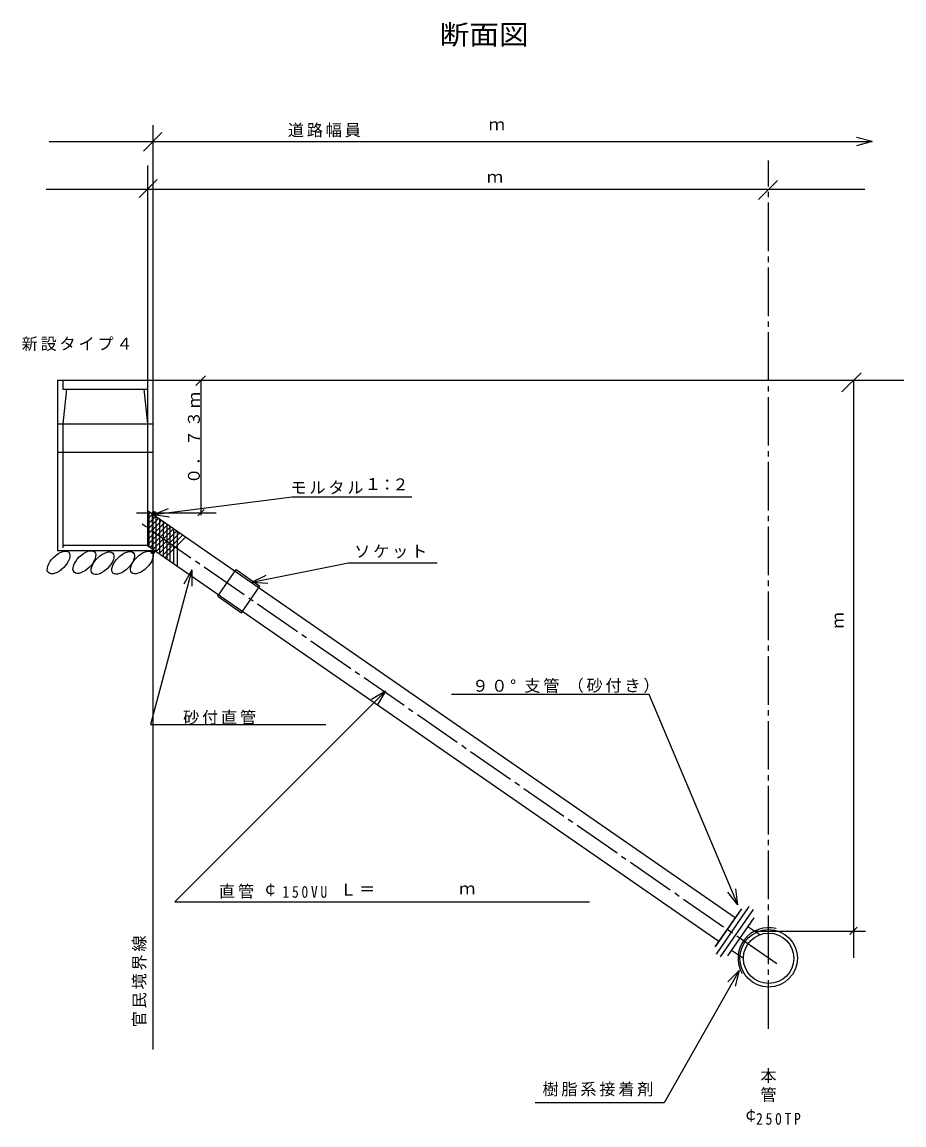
# Model space of a CAD drawing. Units: millimetres, scale not verified. Extents: x -2525 to 2375, y -2322 to 3805.
import ezdxf
from ezdxf.enums import TextEntityAlignment as Align

# ---------------------------------------------------------------- set-up
doc = ezdxf.new("R2010")
doc.units = ezdxf.units.MM
doc.header["$LTSCALE"] = 30
doc.linetypes.add('CHAIN2', pattern=[12, 9, -1, 1, -1])
doc.layers.add('0-0', color=7, linetype='Continuous')
doc.styles.add('@ＭＳ ゴシック', font='')
doc.styles.add('ＭＳ ゴシック', font='')
doc.styles.get('@ＭＳ ゴシック').set_extended_font_data('@MS Gothic')
doc.styles.get('ＭＳ ゴシック').set_extended_font_data('MS Gothic')

msp = doc.modelspace()

# ---------------------------------------------------------------- linework, layer by layer
at = {"layer": '0-0'}
for p, q in [((-1849.83, 3088.96), (-1747.68, 3191.1)), ((-1797.51, 3233.29), (-1797.51, -1902.22)), ((-2373.41, 3141.27), (2198.89, 3141.27)), ((2198.89, 3141.27), (2111.96, 3164.57)), ((2198.89, 3141.27), (2111.96, 3117.98)), ((-1827.51, 3007.55), (-1827.51, 1068.6)), ((-1873.73, 2830.04), (-1773.49, 2930.28)), ((1566.9, 2820.17), (1671.59, 2924.86)), ((-2390.86, 2876.26), (2156.94, 2876.26)), ((-1559.72, 1786.31), (-1506.19, 1839.84)), ((2030.47, 1751.24), (2136.48, 1857.26)), ((-2327.51, 1814.96), (-1797.51, 1814.96)), ((-2327.51, 1814.96), (-2327.51, 867.63)), ((-2297.51, 1814.96), (-2297.51, 1764.96)), ((-1827.51, 1814.96), (-1827.51, 1764.96)), ((-1797.51, 1814.96), (2374.95, 1814.96)), ((-1531.07, 1814.96), (-1531.07, 1065.69)), ((2094.18, 1814.96), (2094.18, -1393.1)), ((-2297.51, 1764.96), (-1827.51, 1764.96)), ((-2277.51, 1764.96), (-2297.51, 1573.23)), ((-1847.51, 1764.96), (-1827.51, 1573.23)), ((-2327.51, 1573.23), (-1797.51, 1573.23)), ((-2297.51, 1573.23), (-2297.51, 897.63)), ((-1827.51, 1573.23), (-1827.51, 1092.29)), ((-2327.51, 1414.96), (-1797.51, 1414.96)), ((-1795.19, 1069.23), (-1023.74, 1166.88)), ((-1023.74, 1166.88), (-359.71, 1166.88)), ((-1795.19, 1069.23), (-1711.87, 1103.26)), ((-1889.22, 1079.03), (-1446.81, 1079.03)), ((-1827.51, 1092.29), (1437.65, -1170.36)), ((-1827.51, 1070.93), (-1814.89, 1083.55)), ((-1827.51, 1074.96), (-1827.51, 897.63)), ((-1827.51, 1042.65), (-1797.92, 1072.23)), ((-1827.51, 1014.36), (-1781.48, 1060.39)), ((-1820.99, 1087.77), (-1820.99, 893.11)), ((-1800.99, 1080), (-1800.99, 879.25)), ((-1795.19, 1069.23), (-1706.02, 1057.04)), ((-1780.99, 1060.05), (-1780.99, 864.37)), ((-1772.39, 1041.19), (-1764.77, 1048.81)), ((-1760.99, 1046.19), (-1760.99, 851.53)), ((-1548.8, 1061.3), (-1513.02, 1097.08)), ((-1827.51, 986.08), (-1772.39, 1041.19)), ((-1827.51, 929.51), (-1731.36, 1025.66)), ((-1827.51, 957.79), (-1767.3, 1018)), ((-1827.51, 901.22), (-1714.65, 1014.08)), ((-1812.92, 887.52), (-1697.94, 1002.51)), ((-1796.22, 875.95), (-1681.24, 990.93)), ((-1767.3, 1018), (-1748.06, 1037.24)), ((-1740.99, 1032.34), (-1740.99, 837.67)), ((-1720.99, 1018.48), (-1720.99, 823.81)), ((-1703.36, 1006.26), (-1703.36, 811.6)), ((-1683.36, 992.4), (-1683.36, 797.74)), ((-1779.51, 864.37), (-1664.53, 979.35)), ((-1762.8, 852.79), (-1647.82, 967.77)), ((-1746.61, 840.7), (-1631.11, 956.2)), ((-1729.39, 829.64), (-1614.41, 944.62)), ((-1663.36, 978.54), (-1663.36, 783.88)), ((-2327.51, 884.96), (-2327.51, 867.63)), ((-1797.51, 867.63), (-2327.51, 867.63)), ((-2297.51, 914.96), (-2297.51, 884.96)), ((-1827.51, 897.63), (-2297.51, 897.63)), ((-1827.51, 897.63), (1346.52, -1301.87)), ((-1740.99, 866.61), (-1740.99, 837.67)), ((-1248.34, 693.28), (-711.26, 800.69)), ((-711.26, 800.69), (-218.12, 800.69)), ((-1581.35, 761.16), (-1811.28, -96.95)), ((-1581.35, 761.16), (-1626.35, 683.22)), ((-1581.35, 761.16), (-1581.35, 671.16)), ((-1437.2, 614.99), (-1334.68, 762.94)), ((-1334.68, 762.94), (-1203.17, 671.81)), ((-1248.34, 693.28), (-1167.66, 733.17)), ((-1248.34, 693.28), (-1158.53, 687.48)), ((-506.09, 87.26), (-1676.52, -1083.17)), ((-506.09, 87.26), (-584.04, 42.26)), ((-506.09, 87.26), (-551.09, 9.32)), ((209.42, 69.81), (-138.02, 69.81)), ((959.83, 69.81), (209.42, 69.81)), ((1452.63, -1099.45), (959.83, 69.81)), ((-1811.28, -96.95), (-837.67, -96.95)), ((1452.63, -1099.45), (1397.41, -1028.38)), ((1452.63, -1099.45), (1440.34, -1010.29)), ((-1676.52, -1083.17), (628.25, -1083.17)), ((1470.63, -1122.76), (1324.66, -1333.41)), ((1514.05, -1108.9), (1331.42, -1372.44)), ((1536.76, -1124.65), (1354.14, -1388.19)), ((1540.46, -1171.98), (1394.41, -1382.75)), ((1507.87, -1219.02), (1574.12, -1264.93)), ((2074.74, -1264.38), (2115.17, -1223.95)), ((1545.27, -1244.93), (2160.81, -1244.93)), ((1416.74, -1350.53), (1482.84, -1396.34)), ((1459.18, -1463.18), (1042.92, -2200.02)), ((1459.18, -1463.18), (1396.14, -1527.41)), ((1459.18, -1463.18), (1436.7, -1550.33)), ((1042.92, -2200.02), (326.07, -2200.02))]:
    msp.add_line(p, q, dxfattribs=at)
at = {"layer": '0-0', "linetype": 'CHAIN2'}
for p, q in [((1622.99, -1788.07), (1622.99, 3036.57)), ((1668.83, -1427.89), (-1858.65, 1016.54))]:
    msp.add_line(p, q, dxfattribs=at)
at = {"layer": '0-0', "color": 4}
for p, q in [((1471.57, -1121.41), (1329.44, -1326.52)), ((1514.05, -1108.9), (1331.42, -1372.44))]:
    msp.add_line(p, q, dxfattribs=at)
at = {"layer": '0-0'}
msp.add_lwpolyline([(-1437.2, 614.99), (-1305.69, 523.86), (-1203.17, 671.81)], dxfattribs=at)
for centre, radius in [((-1791.47, 1076.95), 10), ((-1791.47, 1076.95), 9.33), ((-1791.47, 1076.95), 8.67), ((-1791.47, 1076.95), 8), ((-1791.47, 1076.95), 7.33), ((-1791.47, 1076.95), 6.67), ((-1791.47, 1076.95), 6), ((-1791.47, 1076.95), 5.33), ((-1791.47, 1076.95), 4.67), ((-1791.47, 1076.95), 4), ((-1791.47, 1076.95), 3.33), ((-1791.47, 1076.95), 2.67), ((-1791.47, 1076.95), 2), ((-1791.47, 1076.95), 1.33), ((-1791.47, 1076.95), 0.667), ((-1798.59, 861.62), 10), ((-1798.59, 861.62), 9.33), ((-1798.59, 861.62), 8.67), ((-1798.59, 861.62), 8), ((-1798.59, 861.62), 7.33), ((-1798.59, 861.62), 6.67), ((-1798.59, 861.62), 6), ((-1798.59, 861.62), 5.33), ((-1798.59, 861.62), 4.67), ((-1798.59, 861.62), 4), ((-1798.59, 861.62), 3.33), ((-1798.59, 861.62), 2.67), ((-1798.59, 861.62), 2), ((-1798.59, 861.62), 1.33), ((-1798.59, 861.62), 0.667), ((1622.99, -1396.12), 160)]:
    msp.add_circle(centre, radius, dxfattribs=at)
at = {"layer": '0-0', "color": 4}
msp.add_circle((1622.99, -1396.12), 140, dxfattribs=at)
at = {"layer": '0-0'}
msp.add_arc((1622.99, -1396.12), 170, 75.7941, 210.03895, dxfattribs=at)
for centre in [(-2321.45, 802.94), (-2178.48, 805.14), (-2077.3, 798.54), (-1962.93, 800.74), (-1859.05, 802.61)]:
    msp.add_ellipse(centre, major_axis=(56.57, 56.57), ratio=0.5, dxfattribs=at)

# ---------------------------------------------------------------- texts
at = {"layer": '0-0', "color": 3, "style": 'ＭＳ ゴシック', "width": 1.1}
msp.add_text('断面図', height=110, dxfattribs=at).set_placement((-205.1, 3647.37), align=Align.BOTTOM_LEFT)
at = {"layer": '0-0', "style": 'ＭＳ ゴシック'}
for s, p in [('ｍ', (68.13, 3184.52)), ('ｍ', (57.89, 2892.55)), ('１', (-620.55, 1186.07)), ('：', (-540.98, 1182.29)), ('２', (-467.09, 1184.18)), ('￠', (-1190.35, -1067.66)), ('Ｌ', (-757.52, -1067.66)), ('＝', (-651.87, -1064.25)), ('ｍ', (-96.35, -1060.84)), ('￠', (1478.83, -2322.07))]:
    msp.add_text(s, height=65.98, dxfattribs=at).set_placement(p, align=Align.BOTTOM_LEFT)
msp.add_text('ｍ', height=65.98, rotation=90, dxfattribs=at).set_placement((2059.28, 436.29), align=Align.BOTTOM_LEFT)
at = {"layer": '0-0', "char_height": 65.98, "attachment_point": 7, "style": 'ＭＳ ゴシック'}
for s, insert in [('\\T1.17;道路幅員', (-1048.15, 3164.62)), ('\\T1.17;新設タイプ４', (-2527.13, 1977.39)), ('\\T1.17;モルタル', (-1033.56, 1182.29)), ('\\T1.17;ソケット', (-679.4, 825.1)), ('\\T1.17;９０°', (-23.27, 83.79)), ('\\T1.17;支管', (265.77, 77.62)), ('\\T1.17;（砂付き）', (506.15, 77.62)), ('\\T1.17;砂付直管', (-1630.14, -98.18)), ('\\T1.17;直管', (-1431.02, -1064.54)), ('\\T1.38;\\W0.85;150VU', (-1077.89, -1060.84)), ('\\T1.17;樹脂系接着剤', (366.48, -2163.99)), ('\\T1.38;\\W0.85;250TP', (1553.29, -2322.07))]:
    msp.add_mtext(s, dxfattribs=dict(at, insert=insert))
at = {"layer": '0-0', "char_height": 65.98, "attachment_point": 7}
for s, insert, rotation, style in [('\\T1.17;０．７３ｍ', (-1535.73, 1239.06), 90, 'ＭＳ ゴシック'), ('\\T1.17;官民境界線', (-1832.41, -1780.06), 90, 'ＭＳ ゴシック'), ('\\T1.17;本管', (1579.89, -2002.92), 270, '@ＭＳ ゴシック')]:
    msp.add_mtext(s, dxfattribs=dict(at, insert=insert, rotation=rotation, style=style))

doc.saveas('drawing.dxf')
